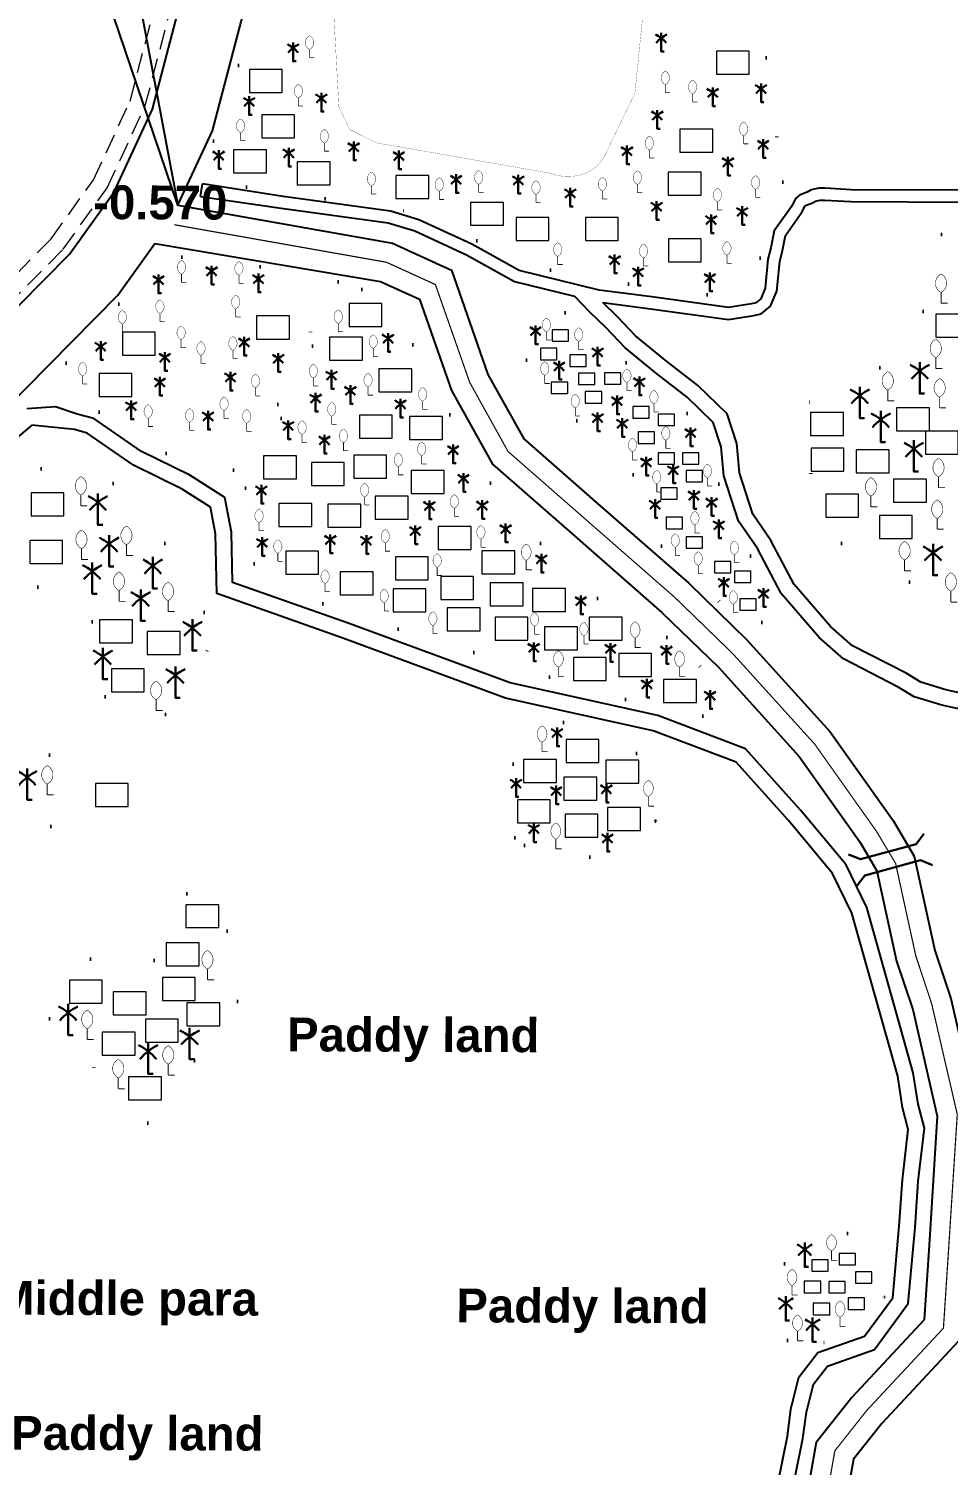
# Model space of a CAD drawing. Header units: millimetres. Extents: x 103 to 31322, y -126863 to -48.
# Drawn here: x 30308.9 to 30540.9, y -126451.6 to -126089.1 of the extents above; entities that cross this region are included whole.
import ezdxf

# ---------------------------------------------------------------- set-up
doc = ezdxf.new("R2010")
doc.units = ezdxf.units.MM
doc.header["$MEASUREMENT"] = 0
for name, pattern in [('CENTERX2', [4, 2.5, -0.5, 0.5, -0.5]), ('DASHED2', [0.375, 0.25, -0.125]), ('DOT2', [0.125, 0, -0.125]), ('HIDDENX2', [0.75, 0.5, -0.25])]:
    doc.linetypes.add(name, pattern=pattern)
for name, color, linetype, lineweight in [('Bridge or Culvert', 7, 'Continuous', 25), ('Earthan Road', 7, 'DASHED2', 9), ('HOUSE', 144, 'Continuous', 18), ('Pond or Ditch', 7, 'Continuous', 9), ('PUCCA ROAD', 1, 'Continuous', 30)]:
    doc.layers.add(name, color=color, linetype=linetype, lineweight=lineweight)
for name, color, linetype in [('Home Stead', 151, 'Continuous'), ('Khal', 4, 'Continuous'), ('TEXT', 5, 'Continuous'), ('Trees', 77, 'Continuous')]:
    doc.layers.add(name, color=color, linetype=linetype)
doc.styles.add('sum', font='arialbd.ttf')

# ---------------------------------------------------------------- blocks, each defined once
blk = doc.blocks.new('A$C7FEE66E4')
at = {"layer": 'Trees', "linetype": 'Continuous', "const_width": 0.000142}
blk.add_lwpolyline([(0, 0.00001, 0.606435), (0, 0.00493, 0.606435)], format="xyb", close=True, dxfattribs=at)
at = {"layer": 'Trees', "linetype": 'Continuous', "const_width": 0.000252}
for points in [[(0, 0.00001), (0, -0.00287)], [(0, -0.00287), (0.00172, -0.00287)]]:
    blk.add_lwpolyline(points, dxfattribs=at)
blk = doc.blocks.new('A$C01DB3217')
at = {"layer": 'Trees', "color": 1, "lineweight": 30}
blk.add_lwpolyline([(0, 0.0028), (0, -0.00714), (0.00154, -0.00714)], dxfattribs=at)
for centre, start, end in [((-0.01201, -0.01535), 41.2491, 62.6782), ((0.01201, -0.01535), 117.3218, 138.7509)]:
    blk.add_arc(centre, 0.01949, start, end, dxfattribs=at)
blk = doc.blocks.new('A$C3B865840')
at = {"layer": 'Bridge or Culvert', "color": 7, "linetype": 'Continuous', "lineweight": 30}
for points in [[(0, 43.6), (13.8, 33.1), (91.3, 33.3), (105, 44.2)], [(0.2, 0), (13.9, 10.6), (91.4, 10.9), (105.2, 0.2)]]:
    blk.add_lwpolyline(points, dxfattribs=at)

msp = doc.modelspace()

# ---------------------------------------------------------------- linework, layer by layer
at = {"layer": 'Earthan Road', "color": 7, "linetype": 'HIDDENX2', "ltscale": 10}
for points in [[(29950.71, -126515.62), (30001.84, -126469.95), (30055.03, -126419.7), (30080.75, -126387.17), (30133.06, -126335.65), (30192.69, -126267.9), (30247.18, -126210.8), (30263.62, -126193.66), (30314.56, -126142.11), (30325.24, -126127.16), (30334.46, -126107.34), (30343.73, -126072.02), (30349.99, -126041.25), (30357.01, -126014.44), (30389.43, -126012.92), (30437.46, -126013.26), (30472.18, -126015.55), (30496.67, -126011.86), (30513.62, -126000.04), (30558.36, -125984.76)], [(29953.43, -126518.55), (30004.55, -126472.89), (30057.99, -126422.41), (30083.73, -126389.85), (30135.97, -126338.4), (30195.64, -126270.6), (30250.07, -126213.57), (30266.46, -126196.47), (30317.62, -126144.69), (30328.71, -126129.19), (30338.24, -126108.7), (30347.62, -126072.93), (30353.88, -126042.16), (30360.14, -126018.29), (30389.5, -126016.92), (30437.31, -126017.26), (30472.35, -126019.57), (30498.2, -126015.67), (30515.45, -126003.64), (30559.93, -125988.46)]]:
    msp.add_lwpolyline(points, dxfattribs=at)
at = {"layer": 'Home Stead', "color": 7, "linetype": 'DOT2', "lineweight": 50, "ltscale": 159.474072, "flags": 128}
for points in [[(30499.18, -126127.77), (30492.39, -126150.62), (30490.35, -126156.19), (30481.05, -126156.33), (30444.25, -126151.33), (30427.63, -126145.51), (30414.86, -126139), (30403.46, -126135.01), (30394.17, -126133.26), (30376.97, -126131.12), (30363.7, -126129), (30354.33, -126126.97), (30353.1, -126124.66), (30363.04, -126094.6), (30375.11, -126040.89), (30376.38, -126037.13), (30392.59, -126036.15), (30412.35, -126036.37), (30437.73, -126036.52), (30456.31, -126037.86), (30477.15, -126039.75), (30486.44, -126039.21), (30498.48, -126042.07), (30493.3, -126083.95), (30499.18, -126127.77)], [(30505.89, -126183.34), (30505.89, -126183.34), (30510.35, -126179.5), (30522.37, -126175.21), (30530.1, -126172.06), (30534.39, -126166.34), (30534.68, -126157.76), (30539.83, -126138.6), (30556.15, -126136.88), (30573.6, -126136.88), (30591.92, -126137.45), (30607.95, -126137.45), (30633.37, -126137.87), (30648.46, -126137.28), (30666.4, -126140.73), (30672.01, -126144.28), (30689.72, -126157.6), (30691.45, -126165.16), (30686.33, -126172.17), (30674.27, -126183.59), (30674.27, -126187.69), (30675.69, -126189.42), (30679.94, -126191.31), (30683.73, -126192.89), (30685.3, -126193.83), (30688.46, -126196.67), (30690.32, -126201.14), (30693.05, -126213.58), (30695.57, -126223.19), (30695.57, -126227.28), (30694.63, -126236.26), (30688.79, -126242.72), (30685.64, -126246.82), (30681.69, -126259.24), (30670.22, -126265.47), (30657.59, -126264.16), (30646.12, -126262.52), (30646.12, -126262.52), (30633.82, -126260.56), (30621.03, -126259.08), (30605.79, -126257.44), (30594.8, -126257.44), (30580.05, -126256.95), (30567.75, -126252.04), (30548.73, -126242.53), (30537.75, -126235.16), (30527.15, -126224.88), (30520.61, -126222.39), (30512.98, -126218.5), (30509.09, -126213.83), (30506.29, -126204.96), (30505.89, -126183.34)], [(30386.95, -126152.95), (30367.11, -126149.12), (30348.35, -126146.33), (30341.11, -126149.8), (30332.9, -126157.25), (30319.23, -126171.74), (30315.51, -126178.7), (30317.54, -126182.58), (30331.53, -126187.51), (30343.28, -126196.05), (30353.21, -126202.55), (30357.81, -126203.21), (30362.04, -126199.05), (30373.75, -126180.72), (30380.08, -126165.42), (30386.95, -126152.95)], [(30469.91, -126242.67), (30452.44, -126232.92), (30438.62, -126219.52), (30430.48, -126212.38), (30421.14, -126196.54), (30414.64, -126185.58), (30408.34, -126172.79), (30398.18, -126156.54), (30393.51, -126154.72), (30389.24, -126155.73), (30385.58, -126159.59), (30382.33, -126165.48), (30378.88, -126172.58), (30375.63, -126183.14), (30371.97, -126188.22), (30365.47, -126197.96), (30363.23, -126206.29), (30364.25, -126223.14), (30372.17, -126228.22), (30382.74, -126234.1), (30403.87, -126241.21), (30425.2, -126247.71), (30444.1, -126254), (30464.41, -126259.69), (30476.2, -126262.73), (30483.51, -126262.33), (30485.54, -126259.08), (30482.5, -126254.81), (30478.64, -126250.35), (30474.17, -126246.08), (30469.91, -126242.67)], [(30493.87, -126238.93), (30497.28, -126235.64), (30497.5, -126234.16), (30496.48, -126230.65), (30493.3, -126226.79), (30489.55, -126219.28), (30486.94, -126213.95), (30484.33, -126209.98), (30481.95, -126199.32), (30478.88, -126190.13), (30470.48, -126181.49), (30465.26, -126177.63), (30459.13, -126172.98), (30449.71, -126164.59), (30445.18, -126160.96), (30440.86, -126160.17), (30438.71, -126160.28), (30436.1, -126163), (30433.37, -126167.09), (30434.51, -126172.98), (30437.34, -126177.52), (30440.75, -126181.15), (30445.52, -126186.48), (30450.62, -126191.01), (30459.13, -126197.14), (30461.97, -126202.81), (30463.1, -126211.09), (30466.29, -126217.59), (30472.53, -126223.26), (30475.82, -126225.98), (30480.14, -126230.74), (30486.83, -126237.21), (30490.8, -126240.27), (30492.62, -126240.72), (30493.87, -126238.93)], [(30353.19, -126236.41), (30347.13, -126225.6), (30344.75, -126221.05), (30340.85, -126215.65), (30336.31, -126210.45), (30333.28, -126207.42), (30329.6, -126203.1), (30322.67, -126198.99), (30314.66, -126198.77), (30308.17, -126202.23), (30303.19, -126205.05), (30296.48, -126208.29), (30293.45, -126211.54), (30278.08, -126229.92), (30273.1, -126234.9), (30262.92, -126243.33), (30270.28, -126250.47), (30278.73, -126251.56), (30279.74, -126253.86), (30279.16, -126259.56), (30271.6, -126265.68), (30261.82, -126278.24), (30257.89, -126291.49), (30264.01, -126298.28), (30281.32, -126301.53), (30292.8, -126305.85), (30305.14, -126302.82), (30311.63, -126296.98), (30318.12, -126282.06), (30316.39, -126274.05), (30305.79, -126266.05), (30297.78, -126259.99), (30293.88, -126245.93), (30302.97, -126235.33), (30306.22, -126230.36), (30310.12, -126229.92), (30314.44, -126230.14), (30317.48, -126229.92), (30323.1, -126232.3), (30325.7, -126234.68), (30323.97, -126243.98), (30324.19, -126250.47), (30332.2, -126264.97), (30337.39, -126264.53), (30345.18, -126261.51), (30351.03, -126255.45), (30354.92, -126242.69), (30353.19, -126236.41)], [(30467, -126289.07), (30458.66, -126297.4), (30452.32, -126298.3), (30444.53, -126297.58), (30439.09, -126297.22), (30434.02, -126295.22), (30434.02, -126295.22), (30429.67, -126291.78), (30428.58, -126288.34), (30429.48, -126279.28), (30432.2, -126271.68), (30433.65, -126265.7), (30439.82, -126263.35), (30445.8, -126264.61), (30459.03, -126270.05), (30466.28, -126274.39), (30468.63, -126277.65), (30467.36, -126283.09), (30467, -126289.07)], [(30314.15, -126338.94), (30318.73, -126325.79), (30325.59, -126323.5), (30331.12, -126328.08), (30337.61, -126328.27), (30340.28, -126325.79), (30341.04, -126321.79), (30342.18, -126313.02), (30347.9, -126307.88), (30354.2, -126304.83), (30359.73, -126311.5), (30358.77, -126318.36), (30356.68, -126325.79), (30357.44, -126330.55), (30360.87, -126333.03), (30362.2, -126336.08), (30356.1, -126346.94), (30350.19, -126349.8), (30346.38, -126356.09), (30343.14, -126362.18), (30338.75, -126365.42), (30331.5, -126360.09), (30325.78, -126351.89), (30323.31, -126347.89), (30316.82, -126341.99), (30314.15, -126338.94)], [(30500.38, -126420.11), (30497.38, -126410.66), (30498.28, -126404.36), (30500.38, -126398.51), (30502.48, -126394.92), (30508.63, -126393.12), (30514.34, -126392.52), (30519.44, -126395.22), (30524.09, -126401.36), (30524.81, -126409.18), (30520.09, -126415.22), (30517.88, -126418.17), (30514.78, -126419.42), (30510.73, -126420.31), (30506.23, -126421.47), (30500.38, -126420.11)]]:
    msp.add_lwpolyline(points, dxfattribs=at)
at = {"layer": 'HOUSE'}
for points in [[(30482.41, -126100.51), (30490.7, -126100.51), (30490.7, -126094.7), (30482.41, -126094.7), (30482.41, -126100.51)], [(30364.6, -126105.15), (30372.89, -126105.15), (30372.89, -126099.34), (30364.6, -126099.34), (30364.6, -126105.15)], [(30367.69, -126116.57), (30375.98, -126116.57), (30375.98, -126110.76), (30367.69, -126110.76), (30367.69, -126116.57)], [(30473.2, -126120.22), (30481.49, -126120.22), (30481.49, -126114.42), (30473.2, -126114.42), (30473.2, -126120.22)], [(30360.58, -126125.41), (30368.88, -126125.41), (30368.88, -126119.61), (30360.58, -126119.61), (30360.58, -126125.41)], [(30376.64, -126128.5), (30384.94, -126128.5), (30384.94, -126122.69), (30376.64, -126122.69), (30376.64, -126128.5)], [(30401.56, -126131.89), (30409.85, -126131.89), (30409.85, -126126.09), (30401.56, -126126.09), (30401.56, -126131.89)], [(30470.22, -126131.08), (30478.52, -126131.08), (30478.52, -126125.28), (30470.22, -126125.28), (30470.22, -126131.08)], [(30420.39, -126138.68), (30428.69, -126138.68), (30428.69, -126132.88), (30420.39, -126132.88), (30420.39, -126138.68)], [(30431.86, -126142.49), (30440.16, -126142.49), (30440.16, -126136.69), (30431.86, -126136.69), (30431.86, -126142.49)], [(30449.36, -126142.49), (30457.66, -126142.49), (30457.66, -126136.69), (30449.36, -126136.69), (30449.36, -126142.49)], [(30470.29, -126147.87), (30478.59, -126147.87), (30478.59, -126142.06), (30470.29, -126142.06), (30470.29, -126147.87)], [(30389.74, -126164.24), (30398.03, -126164.24), (30398.03, -126158.43), (30389.74, -126158.43), (30389.74, -126164.24)], [(30366.37, -126167.37), (30374.67, -126167.37), (30374.67, -126161.56), (30366.37, -126161.56), (30366.37, -126167.37)], [(30537.79, -126166.94), (30546.09, -126166.94), (30546.09, -126161.13), (30537.79, -126161.13), (30537.79, -126166.94)], [(30332.53, -126171.45), (30340.83, -126171.45), (30340.83, -126165.64), (30332.53, -126165.64), (30332.53, -126171.45)], [(30440.95, -126167.92), (30445.09, -126167.92), (30445.09, -126165.03), (30440.95, -126165.03), (30440.95, -126167.92)], [(30384.8, -126172.73), (30393.1, -126172.73), (30393.1, -126166.93), (30384.8, -126166.93), (30384.8, -126172.73)], [(30437.99, -126172.59), (30442.13, -126172.59), (30442.13, -126169.69), (30437.99, -126169.69), (30437.99, -126172.59)], [(30445.42, -126174.3), (30449.56, -126174.3), (30449.56, -126171.4), (30445.42, -126171.4), (30445.42, -126174.3)], [(30326.64, -126181.87), (30334.94, -126181.87), (30334.94, -126176.06), (30326.64, -126176.06), (30326.64, -126181.87)], [(30397.24, -126180.7), (30405.53, -126180.7), (30405.53, -126174.89), (30397.24, -126174.89), (30397.24, -126180.7)], [(30447.63, -126178.87), (30451.77, -126178.87), (30451.77, -126175.97), (30447.63, -126175.97), (30447.63, -126178.87)], [(30454.18, -126178.77), (30458.32, -126178.77), (30458.32, -126175.88), (30454.18, -126175.88), (30454.18, -126178.77)], [(30440.75, -126181.15), (30444.89, -126181.15), (30444.89, -126178.25), (30440.75, -126178.25), (30440.75, -126181.15)], [(30449.33, -126183.53), (30453.47, -126183.53), (30453.47, -126180.63), (30449.33, -126180.63), (30449.33, -126183.53)], [(30461.33, -126187.34), (30465.47, -126187.34), (30465.47, -126184.44), (30461.33, -126184.44), (30461.33, -126187.34)], [(30392.32, -126192.39), (30400.61, -126192.39), (30400.61, -126186.58), (30392.32, -126186.58), (30392.32, -126192.39)], [(30404.97, -126192.74), (30413.26, -126192.74), (30413.26, -126186.94), (30404.97, -126186.94), (30404.97, -126192.74)], [(30467.71, -126189.24), (30471.85, -126189.24), (30471.85, -126186.34), (30467.71, -126186.34), (30467.71, -126189.24)], [(30506.16, -126191.69), (30514.46, -126191.69), (30514.46, -126185.89), (30506.16, -126185.89), (30506.16, -126191.69)], [(30527.86, -126190.55), (30536.16, -126190.55), (30536.16, -126184.74), (30527.86, -126184.74), (30527.86, -126190.55)], [(30462.66, -126193.71), (30466.8, -126193.71), (30466.8, -126190.82), (30462.66, -126190.82), (30462.66, -126193.71)], [(30535.14, -126196.41), (30543.43, -126196.41), (30543.43, -126190.61), (30535.14, -126190.61), (30535.14, -126196.41)], [(30506.29, -126200.75), (30514.58, -126200.75), (30514.58, -126194.95), (30506.29, -126194.95), (30506.29, -126200.75)], [(30517.65, -126201.13), (30525.95, -126201.13), (30525.95, -126195.33), (30517.65, -126195.33), (30517.65, -126201.13)], [(30368.18, -126202.63), (30376.48, -126202.63), (30376.48, -126196.82), (30368.18, -126196.82), (30368.18, -126202.63)], [(30380.24, -126204.33), (30388.53, -126204.33), (30388.53, -126198.52), (30380.24, -126198.52), (30380.24, -126204.33)], [(30390.9, -126202.47), (30399.2, -126202.47), (30399.2, -126196.67), (30390.9, -126196.67), (30390.9, -126202.47)], [(30467.71, -126198.98), (30471.85, -126198.98), (30471.85, -126196.08), (30467.71, -126196.08), (30467.71, -126198.98)], [(30473.81, -126198.98), (30477.95, -126198.98), (30477.95, -126196.08), (30473.81, -126196.08), (30473.81, -126198.98)], [(30405.43, -126206.33), (30413.72, -126206.33), (30413.72, -126200.53), (30405.43, -126200.53), (30405.43, -126206.33)], [(30474.76, -126203.45), (30478.9, -126203.45), (30478.9, -126200.55), (30474.76, -126200.55), (30474.76, -126203.45)], [(30527.1, -126208.53), (30535.39, -126208.53), (30535.39, -126202.73), (30527.1, -126202.73), (30527.1, -126208.53)], [(30309.49, -126212.03), (30317.78, -126212.03), (30317.78, -126206.22), (30309.49, -126206.22), (30309.49, -126212.03)], [(30468.38, -126207.83), (30472.52, -126207.83), (30472.52, -126204.93), (30468.38, -126204.93), (30468.38, -126207.83)], [(30372.04, -126214.67), (30380.34, -126214.67), (30380.34, -126208.87), (30372.04, -126208.87), (30372.04, -126214.67)], [(30384.41, -126214.83), (30392.7, -126214.83), (30392.7, -126209.02), (30384.41, -126209.02), (30384.41, -126214.83)], [(30396.31, -126212.82), (30404.61, -126212.82), (30404.61, -126207.01), (30396.31, -126207.01), (30396.31, -126212.82)], [(30509.99, -126212.36), (30518.29, -126212.36), (30518.29, -126206.55), (30509.99, -126206.55), (30509.99, -126212.36)], [(30469.71, -126215.25), (30473.85, -126215.25), (30473.85, -126212.35), (30469.71, -126212.35), (30469.71, -126215.25)], [(30523.52, -126217.72), (30531.82, -126217.72), (30531.82, -126211.91), (30523.52, -126211.91), (30523.52, -126217.72)], [(30412.24, -126220.47), (30420.53, -126220.47), (30420.53, -126214.66), (30412.24, -126214.66), (30412.24, -126220.47)], [(30474.76, -126220.2), (30478.9, -126220.2), (30478.9, -126217.3), (30474.76, -126217.3), (30474.76, -126220.2)], [(30309.17, -126224.07), (30317.47, -126224.07), (30317.47, -126218.26), (30309.17, -126218.26), (30309.17, -126224.07)], [(30373.74, -126226.72), (30382.04, -126226.72), (30382.04, -126220.92), (30373.74, -126220.92), (30373.74, -126226.72)], [(30423.25, -126226.64), (30431.54, -126226.64), (30431.54, -126220.83), (30423.25, -126220.83), (30423.25, -126226.64)], [(30401.42, -126228.14), (30409.72, -126228.14), (30409.72, -126222.33), (30401.42, -126222.33), (30401.42, -126228.14)], [(30481.9, -126226.39), (30486.04, -126226.39), (30486.04, -126223.49), (30481.9, -126223.49), (30481.9, -126226.39)], [(30387.5, -126231.97), (30395.8, -126231.97), (30395.8, -126226.17), (30387.5, -126226.17), (30387.5, -126231.97)], [(30412.85, -126233.1), (30421.15, -126233.1), (30421.15, -126227.29), (30412.85, -126227.29), (30412.85, -126233.1)], [(30486.95, -126228.86), (30491.09, -126228.86), (30491.09, -126225.96), (30486.95, -126225.96), (30486.95, -126228.86)], [(30400.82, -126236.23), (30409.11, -126236.23), (30409.11, -126230.42), (30400.82, -126230.42), (30400.82, -126236.23)], [(30425.36, -126234.73), (30433.66, -126234.73), (30433.66, -126228.92), (30425.36, -126228.92), (30425.36, -126234.73)], [(30436, -126236.12), (30444.29, -126236.12), (30444.29, -126230.31), (30436, -126230.31), (30436, -126236.12)], [(30414.48, -126241.01), (30422.78, -126241.01), (30422.78, -126235.2), (30414.48, -126235.2), (30414.48, -126241.01)], [(30488.28, -126235.81), (30492.42, -126235.81), (30492.42, -126232.91), (30488.28, -126232.91), (30488.28, -126235.81)], [(30326.76, -126244.03), (30335.06, -126244.03), (30335.06, -126238.22), (30326.76, -126238.22), (30326.76, -126244.03)], [(30426.57, -126243.36), (30434.87, -126243.36), (30434.87, -126237.56), (30426.57, -126237.56), (30426.57, -126243.36)], [(30450.32, -126243.36), (30458.61, -126243.36), (30458.61, -126237.56), (30450.32, -126237.56), (30450.32, -126243.36)], [(30338.81, -126247.04), (30347.11, -126247.04), (30347.11, -126241.23), (30338.81, -126241.23), (30338.81, -126247.04)], [(30439.05, -126245.83), (30447.35, -126245.83), (30447.35, -126240.02), (30439.05, -126240.02), (30439.05, -126245.83)], [(30446.31, -126253.57), (30454.61, -126253.57), (30454.61, -126247.77), (30446.31, -126247.77), (30446.31, -126253.57)], [(30457.75, -126252.59), (30466.04, -126252.59), (30466.04, -126246.78), (30457.75, -126246.78), (30457.75, -126252.59)], [(30329.78, -126256.38), (30338.07, -126256.38), (30338.07, -126250.58), (30329.78, -126250.58), (30329.78, -126256.38)], [(30469.06, -126259.1), (30477.36, -126259.1), (30477.36, -126253.3), (30469.06, -126253.3), (30469.06, -126259.1)], [(30444.49, -126274.28), (30452.78, -126274.28), (30452.78, -126268.47), (30444.49, -126268.47), (30444.49, -126274.28)], [(30433.74, -126279.3), (30442.03, -126279.3), (30442.03, -126273.49), (30433.74, -126273.49), (30433.74, -126279.3)], [(30454.54, -126279.44), (30462.84, -126279.44), (30462.84, -126273.63), (30454.54, -126273.63), (30454.54, -126279.44)], [(30443.93, -126283.76), (30452.23, -126283.76), (30452.23, -126277.96), (30443.93, -126277.96), (30443.93, -126283.76)], [(30325.72, -126285.34), (30334.01, -126285.34), (30334.01, -126279.54), (30325.72, -126279.54), (30325.72, -126285.34)], [(30432.2, -126289.48), (30440.5, -126289.48), (30440.5, -126283.68), (30432.2, -126283.68), (30432.2, -126289.48)], [(30454.96, -126291.44), (30463.26, -126291.44), (30463.26, -126285.63), (30454.96, -126285.63), (30454.96, -126291.44)], [(30444.21, -126293.11), (30452.51, -126293.11), (30452.51, -126287.31), (30444.21, -126287.31), (30444.21, -126293.11)], [(30348.54, -126315.94), (30356.84, -126315.94), (30356.84, -126310.14), (30348.54, -126310.14), (30348.54, -126315.94)], [(30343.57, -126325.58), (30351.87, -126325.58), (30351.87, -126319.78), (30343.57, -126319.78), (30343.57, -126325.58)], [(30319.17, -126334.99), (30327.47, -126334.99), (30327.47, -126329.19), (30319.17, -126329.19), (30319.17, -126334.99)], [(30342.64, -126334.34), (30350.94, -126334.34), (30350.94, -126328.54), (30342.64, -126328.54), (30342.64, -126334.34)], [(30330.25, -126337.92), (30338.55, -126337.92), (30338.55, -126332.12), (30330.25, -126332.12), (30330.25, -126337.92)], [(30348.83, -126340.73), (30357.13, -126340.73), (30357.13, -126334.92), (30348.83, -126334.92), (30348.83, -126340.73)], [(30338.33, -126344.84), (30346.63, -126344.84), (30346.63, -126339.04), (30338.33, -126339.04), (30338.33, -126344.84)], [(30327.45, -126348.1), (30335.74, -126348.1), (30335.74, -126342.29), (30327.45, -126342.29), (30327.45, -126348.1)], [(30334.1, -126359.37), (30342.39, -126359.37), (30342.39, -126353.56), (30334.1, -126353.56), (30334.1, -126359.37)], [(30513.37, -126401.05), (30517.51, -126401.05), (30517.51, -126398.15), (30513.37, -126398.15), (30513.37, -126401.05)], [(30506.47, -126402.64), (30510.61, -126402.64), (30510.61, -126399.74), (30506.47, -126399.74), (30506.47, -126402.64)], [(30504.58, -126408.07), (30508.72, -126408.07), (30508.72, -126405.17), (30504.58, -126405.17), (30504.58, -126408.07)], [(30510.75, -126408.13), (30514.89, -126408.13), (30514.89, -126405.23), (30510.75, -126405.23), (30510.75, -126408.13)], [(30517.46, -126405.69), (30521.6, -126405.69), (30521.6, -126402.79), (30517.46, -126402.79), (30517.46, -126405.69)], [(30515.63, -126412.28), (30519.77, -126412.28), (30519.77, -126409.38), (30515.63, -126409.38), (30515.63, -126412.28)], [(30506.84, -126413.62), (30510.98, -126413.62), (30510.98, -126410.72), (30506.84, -126410.72), (30506.84, -126413.62)]]:
    msp.add_lwpolyline(points, dxfattribs=at)
at = {"layer": 'Khal', "color": 4, "linetype": 'Continuous'}
msp.add_lwpolyline([(30346.51, -126133.6), (30355.24, -126114.83), (30365.16, -126077.01), (30371.42, -126046.24), (30374.2, -126035.66), (30389.86, -126034.92), (30436.66, -126035.26), (30473.11, -126037.66), (30505.04, -126032.84), (30523.66, -126019.86), (30566.88, -126005.1)], dxfattribs=at)
at = {"layer": 'Khal', "lineweight": 25, "ltscale": 0.1}
for points in [[(30267.89, -126197.87), (30319.16, -126145.99), (30330.45, -126130.2), (30340.13, -126109.38), (30349.57, -126073.38), (30355.83, -126042.61), (30358.25, -126033.38)], [(30279.27, -126209.12), (30331.43, -126156.33), (30340.76, -126143.29)]]:
    msp.add_lwpolyline(points, dxfattribs=at)
at = {"layer": 'Khal', "color": 3, "lineweight": 25, "ltscale": 0.1}
for points in [[(30346.51, -126133.6), (30400.67, -126143.19), (30415.53, -126149.96), (30424.75, -126176.29), (30433.78, -126192.57), (30452.5, -126208.96), (30475.43, -126229.03), (30490.1, -126243.28), (30511.11, -126266.49), (30526.96, -126288.86), (30532.32, -126297.86), (30537.53, -126321.71), (30541.55, -126333.86), (30548.21, -126362.66), (30546.01, -126396.72), (30544.56, -126419.14), (30524.13, -126441.05), (30516.99, -126450.08), (30511.97, -126478.39)], [(30340.76, -126143.29), (30397.67, -126152.82), (30407.5, -126157.29), (30415.59, -126180.4), (30425.88, -126198.95), (30445.92, -126216.48), (30468.65, -126236.39), (30482.9, -126250.23), (30503.3, -126272.76), (30518.57, -126294.32), (30522.9, -126301.59), (30527.88, -126324.36), (30531.92, -126336.56), (30538.14, -126363.48), (30536.04, -126396.08), (30534.81, -126414.93), (30516.54, -126434.53), (30507.59, -126445.86), (30501.86, -126478.13)]]:
    msp.add_lwpolyline(points, dxfattribs=at)
at = {"layer": 'Khal', "color": 7, "linetype": 'CENTERX2', "lineweight": 30, "ltscale": 5, "const_width": 0.303}
msp.add_lwpolyline([(30345.64, -126138.53), (30399.17, -126148), (30411.51, -126153.63), (30420.17, -126178.34), (30429.83, -126195.76), (30449.21, -126212.72), (30472.04, -126232.71), (30486.5, -126246.75), (30507.2, -126269.62), (30522.76, -126291.59), (30527.61, -126299.72), (30532.7, -126323.04), (30536.73, -126335.21), (30543.17, -126363.07), (30541.03, -126396.4), (30539.68, -126417.03), (30520.34, -126437.79), (30512.29, -126447.97), (30506.92, -126478.26)], dxfattribs=at)
at = {"layer": 'Pond or Ditch', "color": 4, "const_width": 0.0508}
msp.add_lwpolyline([(30466.03, -126064.04), (30461.84, -126105.36), (30454.28, -126120.97, -0.188573), (30449.36, -126125.53, -0.189387), (30440.5, -126125.53), (30396.63, -126117.86), (30389.92, -126114.51), (30387.16, -126108.76), (30384.66, -126063.36, -0.182194), (30387.54, -126054.21, -0.276483), (30392.5, -126052.32), (30427.64, -126050.96), (30445.32, -126050.96), (30457.24, -126054.44), (30462.71, -126057.47), (30466.03, -126064.04)], format="xyb", dxfattribs=at)
at = {"layer": 'PUCCA ROAD', "lineweight": 25}
for points in [[(30352.27, -126131.38), (30352.76, -126128.18)], [(30544.91, -126129.81), (30516.4, -126129.69), (30509.81, -126129.33), (30508.23, -126129.33), (30506.28, -126129.69), (30505.31, -126130.3), (30503.36, -126131.03), (30502.38, -126131.88), (30501.41, -126133.83), (30497, -126140.04), (30496.14, -126144.34), (30495.41, -126147.26), (30494.68, -126154.56), (30493.59, -126157.24), (30492.37, -126158.22), (30491.27, -126158.46), (30485.42, -126159.43), (30466.14, -126156.76), (30452.86, -126155.05), (30432.61, -126150.05), (30420.7, -126143.42), (30407.37, -126137.28), (30400.2, -126135.1), (30373.08, -126131.37), (30352.76, -126128.18)], [(30352.27, -126131.38), (30372.63, -126134.33), (30399.55, -126138.04), (30406.3, -126140.09), (30419.34, -126146.09), (30431.5, -126152.86), (30446.61, -126156.6)], [(30453.75, -126158.19), (30465.75, -126159.73), (30485.46, -126162.47), (30491.84, -126161.4), (30493.7, -126160.99), (30496.07, -126159.1), (30497.62, -126155.3), (30498.38, -126147.78), (30499.07, -126145), (30499.82, -126141.25), (30503.99, -126135.38), (30504.8, -126133.75), (30504.92, -126133.65), (30506.64, -126133), (30507.39, -126132.54), (30508.51, -126132.33), (30509.73, -126132.33), (30516.31, -126132.69), (30545.05, -126132.81)], [(30551.57, -126262.5), (30539.28, -126259.82), (30532.27, -126257.69), (30528.3, -126255.21), (30514.44, -126248.11), (30508.3, -126242.72), (30498.74, -126231.57), (30492.73, -126220.27), (30487.95, -126213.37), (30484.24, -126201.92), (30483.63, -126194.57), (30481.62, -126188.47), (30475.02, -126182.02), (30467.31, -126176.07), (30459.3, -126169.51), (30454.59, -126164.56), (30450.46, -126160.58), (30446.61, -126156.6)], [(30552.12, -126258.53), (30540.29, -126255.95), (30533.94, -126254.02), (30530.28, -126251.73), (30516.7, -126244.77), (30511.15, -126239.9), (30502.06, -126229.3), (30496.15, -126218.19), (30491.57, -126211.58), (30488.19, -126201.13), (30487.58, -126193.77), (30485.11, -126186.29), (30477.65, -126179), (30469.8, -126172.94), (30462.03, -126166.57), (30457.43, -126161.74), (30453.75, -126158.19)], [(30498.11, -126475.36), (30504.25, -126444.91), (30505.12, -126438.23), (30506.86, -126431.2), (30510.42, -126426.58), (30522.26, -126422.4), (30530.79, -126410.83), (30532.52, -126391.58), (30533.31, -126379.93), (30534.88, -126366.57), (30533.31, -126360.53), (30532.05, -126352.58), (30520.32, -126310.86), (30515.1, -126300.11), (30503.59, -126286.26), (30489.71, -126270.78), (30467.64, -126262.43), (30430.33, -126254.17), (30389.51, -126239.11), (30360.33, -126228.79), (30360.06, -126216.1), (30358.41, -126207.37), (30349.55, -126201.75), (30337.4, -126195.73), (30325.31, -126187.43), (30321.16, -126186.3), (30315.65, -126184.47), (30308.43, -126184.99)], [(30494.1, -126475), (30500.3, -126444.26), (30501.18, -126437.49), (30503.18, -126429.42), (30507.98, -126423.2), (30519.77, -126419.04), (30526.91, -126409.36), (30528.53, -126391.26), (30529.32, -126379.56), (30530.82, -126366.85), (30529.39, -126361.35), (30528.14, -126353.43), (30516.57, -126312.29), (30511.71, -126302.3), (30500.56, -126288.87), (30487.39, -126274.17), (30466.49, -126266.27), (30429.2, -126258.02), (30388.15, -126242.88), (30356.39, -126231.64), (30356.06, -126216.52), (30354.8, -126209.82), (30347.58, -126205.24), (30335.37, -126199.19), (30323.61, -126191.11), (30320.42, -126190.25), (30309.71, -126189.15), (30303.71, -126194.2)]]:
    msp.add_lwpolyline(points, dxfattribs=at)
at = {"layer": 'TEXT', "color": 7}
msp.add_lwpolyline([(30325.94, -126072.86), (30215.25, -126072.86), (30215.25, -126072.86), (30189.73, -126072.86), (30189.73, -126040.16), (30335.11, -126040.16), (30335.11, -126072.86), (30346.51, -126133.6)], close=True, dxfattribs=at)

# ---------------------------------------------------------------- block references
at = {"layer": 'Khal', "lineweight": 25, "ltscale": 0.1, "xscale": 0.1875000000014755, "yscale": 0.1875, "zscale": 0.1875, "rotation": 15.06594811901289}
msp.add_blockref('A$C3B865840', (30517.89, -126305.35), dxfattribs=at)
at = {"layer": 'Trees', "ltscale": 0.1}
for p, xscale, yscale, zscale in [((30468.48, -126091.41), 474.0691434872497, 474.069143487257, 474.0691434872481), ((30375.61, -126093.9), 474.0691434872497, 474.069143487257, 474.0691434872481), ((30481.47, -126105.19), 474.0691434872497, 474.069143487257, 474.0691434872481), ((30493.67, -126104.21), 474.0691434872497, 474.069143487257, 474.0691434872481), ((30364.52, -126107.44), 474.0691434872497, 474.069143487257, 474.0691434872481), ((30382.73, -126106.57), 474.0691434872497, 474.069143487257, 474.0691434872481), ((30467.49, -126110.91), 474.0691434872497, 474.069143487257, 474.0691434872481), ((30374.51, -126120.44), 474.0691434872497, 474.069143487257, 474.0691434872481), ((30390.9, -126118.89), 474.0691434872497, 474.069143487257, 474.0691434872481), ((30459.84, -126119.9), 474.0691434872497, 474.069143487257, 474.0691434872481), ((30494.19, -126118.25), 474.0691434872497, 474.069143487257, 474.0691434872481), ((30356.83, -126121.02), 474.0691434872497, 474.069143487257, 474.0691434872481), ((30402.29, -126121.12), 474.0691434872497, 474.069143487257, 474.0691434872481), ((30485.32, -126122.69), 474.0691434872497, 474.069143487257, 474.0691434872481), ((30416.74, -126127.11), 474.0691434872497, 474.069143487257, 474.0691434872481), ((30432.43, -126127.29), 474.0691434872497, 474.069143487257, 474.0691434872481), ((30445.54, -126130.57), 474.0691434872497, 474.069143487257, 474.0691434872481), ((30467.32, -126133.93), 474.0691434872497, 474.069143487257, 474.0691434872481), ((30488.91, -126135.2), 474.0691434872497, 474.069143487257, 474.0691434872481), ((30481.07, -126137.25), 474.0691434872497, 474.069143487257, 474.0691434872481), ((30456.73, -126147.41), 474.0691434872497, 474.069143487257, 474.0691434872481), ((30341.64, -126152.44), 474.0691434872497, 474.069143487257, 474.0691434872481), ((30355.05, -126150.2), 474.0691434872497, 474.069143487257, 474.0691434872481), ((30366.85, -126152.17), 474.0691434872497, 474.069143487257, 474.0691434872481), ((30462.65, -126150.45), 474.0691434872497, 474.069143487257, 474.0691434872481), ((30480.75, -126151.92), 474.0691434872497, 474.069143487257, 474.0691434872481), ((30399.57, -126167.2), 474.0691434872497, 474.069143487257, 474.0691434872481), ((30436.78, -126165.3), 474.0691434872497, 474.069143487257, 474.0691434872481), ((30327.06, -126169.24), 474.0691434872497, 474.069143487257, 474.0691434872481), ((30363.27, -126168.17), 474.0691434872497, 474.069143487257, 474.0691434872481), ((30452.43, -126170.66), 474.0691434872497, 474.069143487257, 474.0691434872481), ((30343.24, -126172.01), 474.0691434872497, 474.069143487257, 474.0691434872481), ((30371.86, -126172.28), 474.0691434872497, 474.069143487257, 474.0691434872481), ((30442.74, -126174.2), 474.0691434872497, 474.069143487257, 474.0691434872481), ((30533.71, -126175.44), 796.8582568693673, 796.8582568693673, 796.8582568693635), ((30341.99, -126178.26), 474.0691434872497, 474.069143487257, 474.0691434872481), ((30359.79, -126177.01), 474.0691434872497, 474.069143487257, 474.0691434872481), ((30385.29, -126176.52), 474.0691434872497, 474.069143487257, 474.0691434872481), ((30462.98, -126178.2), 474.0691434872497, 474.069143487257, 474.0691434872481), ((30381.28, -126182.32), 474.0691434872497, 474.069143487257, 474.0691434872481), ((30390.05, -126180.38), 474.0691434872497, 474.069143487257, 474.0691434872481), ((30518.56, -126181.65), 796.8582568693673, 796.8582568693673, 796.8582568693635), ((30334.75, -126184.25), 474.0691434872497, 474.069143487257, 474.0691434872481), ((30402.69, -126183.77), 474.0691434872497, 474.069143487257, 474.0691434872481), ((30457.35, -126182.98), 474.0691434872497, 474.069143487257, 474.0691434872481), ((30354.15, -126186.84), 474.0691434872497, 474.069143487257, 474.0691434872481), ((30374.36, -126189.23), 474.0691434872497, 474.069143487257, 474.0691434872481), ((30452.43, -126187.24), 474.0691434872497, 474.069143487257, 474.0691434872481), ((30458.66, -126188.68), 474.0691434872497, 474.069143487257, 474.0691434872481), ((30523.86, -126187.7), 796.8582568693673, 796.8582568693673, 796.8582568693635), ((30383.51, -126192.87), 474.0691434872497, 474.069143487257, 474.0691434872481), ((30475.88, -126191.03), 474.0691434872497, 474.069143487257, 474.0691434872481), ((30415.98, -126195.35), 474.0691434872497, 474.069143487257, 474.0691434872481), ((30532.2, -126195.12), 796.8582568693673, 796.8582568693673, 796.8582568693635), ((30464.69, -126198.45), 474.0691434872497, 474.069143487257, 474.0691434872481), ((30471.5, -126200.41), 474.0691434872497, 474.069143487257, 474.0691434872481), ((30418.58, -126202.55), 474.0691434872497, 474.069143487257, 474.0691434872481), ((30326.36, -126208.59), 796.8582568693673, 796.8582568693673, 796.8582568693635), ((30367.6, -126205.53), 474.0691434872497, 474.069143487257, 474.0691434872481), ((30476.74, -126206.83), 474.0691434872497, 474.069143487257, 474.0691434872481), ((30410, -126209.44), 474.0691434872497, 474.069143487257, 474.0691434872481), ((30423.33, -126209.35), 474.0691434872497, 474.069143487257, 474.0691434872481), ((30466.92, -126209.12), 474.0691434872497, 474.069143487257, 474.0691434872481), ((30481.19, -126208.59), 474.0691434872497, 474.069143487257, 474.0691434872481), ((30483.03, -126214.29), 474.0691434872497, 474.069143487257, 474.0691434872481), ((30329.18, -126219.07), 796.8582568693673, 796.8582568693673, 796.8582568693635), ((30385, -126218.01), 474.0691434872497, 474.069143487257, 474.0691434872481), ((30394.09, -126218.21), 474.0691434872497, 474.069143487257, 474.0691434872481), ((30406.43, -126215.76), 474.0691434872497, 474.069143487257, 474.0691434872481), ((30429.23, -126215.3), 474.0691434872497, 474.069143487257, 474.0691434872481), ((30367.82, -126218.75), 474.0691434872497, 474.069143487257, 474.0691434872481), ((30537.05, -126221.32), 796.8582568693673, 796.8582568693673, 796.8582568693635), ((30324.95, -126225.99), 796.8582568693673, 796.8582568693673, 796.8582568693635), ((30340.2, -126224.61), 796.8582568693673, 796.8582568693673, 796.8582568693635), ((30438.25, -126222.92), 474.0691434872497, 474.069143487257, 474.0691434872481), ((30484.26, -126228.83), 474.0691434872497, 474.069143487257, 474.0691434872481), ((30337.15, -126232.8), 796.8582568693673, 796.8582568693673, 796.8582568693635), ((30494.29, -126231.6), 474.0691434872497, 474.069143487257, 474.0691434872481), ((30448.2, -126233.44), 474.0691434872497, 474.069143487257, 474.0691434872481), ((30350.19, -126240.3), 796.8582568693673, 796.8582568693673, 796.8582568693635), ((30327.62, -126247.55), 796.8582568693673, 796.8582568693673, 796.8582568693635), ((30436.32, -126245.26), 474.0691434872497, 474.069143487257, 474.0691434872481), ((30455.69, -126245.47), 474.0691434872497, 474.069143487257, 474.0691434872481), ((30469.78, -126245.95), 474.0691434872497, 474.069143487257, 474.0691434872481), ((30345.9, -126252.24), 796.8582568693673, 796.8582568693673, 796.8582568693635), ((30464.87, -126254.45), 474.0691434872497, 474.069143487257, 474.0691434872481), ((30480.81, -126257.33), 474.0691434872497, 474.069143487257, 474.0691434872481), ((30442.19, -126266.75), 474.0691434872497, 474.069143487257, 474.0691434872481), ((30308.54, -126277.97), 796.8582568693673, 796.8582568693673, 796.8582568693635), ((30431.85, -126279.54), 474.0691434872497, 474.069143487257, 474.0691434872481), ((30441.97, -126281.38), 474.0691434872497, 474.069143487257, 474.0691434872481), ((30454.64, -126280.94), 474.0691434872497, 474.069143487257, 474.0691434872481), ((30436.35, -126290.95), 474.0691434872497, 474.069143487257, 474.0691434872481), ((30454.91, -126293.34), 474.0691434872497, 474.069143487257, 474.0691434872481), ((30318.89, -126337.37), 796.8582568693673, 796.8582568693673, 796.8582568693635), ((30349.51, -126343.45), 796.8582568693673, 796.8582568693673, 796.8582568693635), ((30339.04, -126347.13), 796.8582568693673, 796.8582568693673, 796.8582568693635), ((30504.69, -126397.14), 619.6650327883472, 619.6650327883544, 619.6650327883475), ((30499.91, -126410.68), 619.6650327883472, 619.6650327883544, 619.6650327883475), ((30506.66, -126416.03), 619.6650327883472, 619.6650327883544, 619.6650327883475)]:
    msp.add_blockref('A$C01DB3217', p, dxfattribs=dict(at, xscale=xscale, yscale=yscale, zscale=zscale))
at = {"layer": 'Trees', "linetype": 'DOT2', "ltscale": 0.2}
for p, xscale, yscale, zscale in [((30379.75, -126094.3), 706.9243480369623, 706.9243480369623, 706.9243480369598), ((30469.51, -126103.2), 706.9243480369623, 706.9243480369623, 706.9243480369598), ((30376.92, -126106.56), 706.9243480369623, 706.9243480369623, 706.9243480369598), ((30476.4, -126105.49), 706.9243480369623, 706.9243480369623, 706.9243480369598), ((30362.35, -126115.32), 706.9243480369623, 706.9243480369623, 706.9243480369598), ((30383.48, -126117.93), 706.9243480369623, 706.9243480369623, 706.9243480369598), ((30489.26, -126116.08), 706.9243480369623, 706.9243480369623, 706.9243480369598), ((30465.5, -126119.66), 706.9243480369623, 706.9243480369623, 706.9243480369598), ((30395.38, -126128.71), 706.9243480369623, 706.9243480369623, 706.9243480369598), ((30412.49, -126130.13), 706.9243480369623, 706.9243480369623, 706.9243480369598), ((30422.43, -126128.33), 706.9243480369623, 706.9243480369623, 706.9243480369598), ((30453.66, -126130.04), 706.9243480369623, 706.9243480369623, 706.9243480369598), ((30462.48, -126128.39), 706.9243480369623, 706.9243480369623, 706.9243480369598), ((30492.29, -126129.62), 706.9243480369623, 706.9243480369623, 706.9243480369598), ((30436.89, -126130.87), 706.9243480369623, 706.9243480369623, 706.9243480369598), ((30482.66, -126132.77), 706.9243480369623, 706.9243480369623, 706.9243480369598), ((30442.37, -126146.54), 706.9243480369623, 706.9243480369623, 706.9243480369598), ((30464.02, -126146.93), 706.9243480369623, 706.9243480369623, 706.9243480369598), ((30485.05, -126146.23), 706.9243480369623, 706.9243480369623, 706.9243480369598), ((30347.45, -126151.02), 706.9243480369623, 706.9243480369623, 706.9243480369598), ((30361.94, -126151.29), 706.9243480369623, 706.9243480369623, 706.9243480369598), ((30539.08, -126155.63), 949.8243129983675, 949.8243129983603, 949.8243129983686), ((30342, -126160.94), 706.9243480369623, 706.9243480369623, 706.9243480369598), ((30361.13, -126159.78), 706.9243480369623, 706.9243480369623, 706.9243480369598), ((30332.53, -126163.61), 706.9243480369623, 706.9243480369623, 706.9243480369598), ((30386.99, -126163.48), 706.9243480369623, 706.9243480369623, 706.9243480369598), ((30439.51, -126165.57), 706.9243480369623, 706.9243480369623, 706.9243480369598), ((30347.36, -126167.55), 706.9243480369623, 706.9243480369623, 706.9243480369598), ((30395.83, -126169.78), 706.9243480369623, 706.9243480369623, 706.9243480369598), ((30447.68, -126168.01), 706.9243480369623, 706.9243480369623, 706.9243480369598), ((30352.37, -126171.49), 706.9243480369623, 706.9243480369623, 706.9243480369598), ((30360.42, -126170.23), 706.9243480369623, 706.9243480369623, 706.9243480369598), ((30537.75, -126172.09), 949.8243129983675, 949.8243129983603, 949.8243129983686), ((30322.51, -126176.69), 706.9243480369623, 706.9243480369623, 706.9243480369598), ((30380.72, -126177.22), 706.9243480369623, 706.9243480369623, 706.9243480369598), ((30439.09, -126176.57), 706.9243480369623, 706.9243480369623, 706.9243480369598), ((30366.14, -126179.71), 706.9243480369623, 706.9243480369623, 706.9243480369598), ((30394.51, -126179.52), 706.9243480369623, 706.9243480369623, 706.9243480369598), ((30459.82, -126178.39), 706.9243480369623, 706.9243480369623, 706.9243480369598), ((30525.64, -126180.28), 949.8243129983675, 949.8243129983603, 949.8243129983686), ((30538.73, -126182.05), 949.8243129983675, 949.8243129983603, 949.8243129983686), ((30408.3, -126183.07), 706.9243480369623, 706.9243480369623, 706.9243480369598), ((30466.64, -126183.77), 706.9243480369623, 706.9243480369623, 706.9243480369598), ((30339.05, -126187.42), 706.9243480369623, 706.9243480369623, 706.9243480369598), ((30358.19, -126185.45), 706.9243480369623, 706.9243480369623, 706.9243480369598), ((30385.35, -126186.86), 706.9243480369623, 706.9243480369623, 706.9243480369598), ((30446.79, -126184.78), 706.9243480369623, 706.9243480369623, 706.9243480369598), ((30349.51, -126188.38), 706.9243480369623, 706.9243480369623, 706.9243480369598), ((30363.91, -126188.64), 706.9243480369623, 706.9243480369623, 706.9243480369598), ((30377.87, -126191.47), 706.9243480369623, 706.9243480369623, 706.9243480369598), ((30388.32, -126193.55), 706.9243480369623, 706.9243480369623, 706.9243480369598), ((30469.64, -126192.93), 706.9243480369623, 706.9243480369623, 706.9243480369598), ((30408.05, -126196.86), 706.9243480369623, 706.9243480369623, 706.9243480369598), ((30461.22, -126195.86), 706.9243480369623, 706.9243480369623, 706.9243480369598), ((30402.16, -126199.62), 706.9243480369623, 706.9243480369623, 706.9243480369598), ((30480.13, -126202.42), 706.9243480369623, 706.9243480369623, 706.9243480369598), ((30538.44, -126202.16), 949.8243129983675, 949.8243129983603, 949.8243129983686), ((30322.08, -126206.77), 949.8243129983675, 949.8243129983603, 949.8243129983686), ((30467.37, -126203.98), 706.9243480369623, 706.9243480369623, 706.9243480369598), ((30521.39, -126207.02), 949.8243129983675, 949.8243129983603, 949.8243129983686), ((30393.65, -126207.26), 706.9243480369623, 706.9243480369623, 706.9243480369598), ((30416.28, -126210.12), 706.9243480369623, 706.9243480369623, 706.9243480369598), ((30538.12, -126212.66), 949.8243129983675, 949.8243129983603, 949.8243129983686), ((30367.01, -126213.72), 706.9243480369623, 706.9243480369623, 706.9243480369598), ((30476.98, -126214.31), 706.9243480369623, 706.9243480369623, 706.9243480369598), ((30322.22, -126220.28), 949.8243129983675, 949.8243129983603, 949.8243129983686), ((30333.56, -126219.29), 949.8243129983675, 949.8243129983603, 949.8243129983686), ((30398.87, -126218.89), 706.9243480369623, 706.9243480369623, 706.9243480369598), ((30422.99, -126217.89), 706.9243480369623, 706.9243480369623, 706.9243480369598), ((30472.02, -126219.99), 706.9243480369623, 706.9243480369623, 706.9243480369598), ((30371.76, -126221.48), 706.9243480369623, 706.9243480369623, 706.9243480369598), ((30434.42, -126223.24), 836.7834459003861, 836.7834459003789, 836.7834459003867), ((30486.96, -126221.82), 706.9243480369623, 706.9243480369623, 706.9243480369598), ((30529.89, -126223.17), 949.8243129983675, 949.8243129983603, 949.8243129983686), ((30411.95, -126225.03), 706.9243480369623, 706.9243480369623, 706.9243480369598), ((30477.81, -126224.55), 706.9243480369623, 706.9243480369623, 706.9243480369598), ((30331.69, -126230.85), 949.8243129983675, 949.8243129983603, 949.8243129983686), ((30383.68, -126229.1), 706.9243480369623, 706.9243480369623, 706.9243480369598), ((30541.56, -126231.03), 949.8243129983675, 949.8243129983603, 949.8243129983686), ((30344.07, -126233.42), 949.8243129983675, 949.8243129983603, 949.8243129983686), ((30398.59, -126233.97), 706.9243480369623, 706.9243480369623, 706.9243480369598), ((30486.65, -126234.31), 706.9243480369623, 706.9243480369623, 706.9243480369598), ((30410.87, -126239.69), 706.9243480369623, 706.9243480369623, 706.9243480369598), ((30436.52, -126239.9), 706.9243480369623, 706.9243480369623, 706.9243480369598), ((30448.98, -126242.32), 706.9243480369623, 706.9243480369623, 706.9243480369598), ((30461.89, -126242.85), 836.7834459003861, 836.7834459003789, 836.7834459003867), ((30442.54, -126250.19), 836.7834459003861, 836.7834459003789, 836.7834459003867), ((30473.13, -126250.21), 836.7834459003861, 836.7834459003789, 836.7834459003867), ((30341.05, -126258.41), 949.8243129983675, 949.8243129983603, 949.8243129983686), ((30438.41, -126269.14), 836.7834459003861, 836.7834459003789, 836.7834459003867), ((30313.59, -126279.71), 949.8243129983675, 949.8243129983603, 949.8243129983686), ((30465.24, -126282.87), 836.7834459003861, 836.7834459003789, 836.7834459003867), ((30441.89, -126293.63), 836.7834459003861, 836.7834459003789, 836.7834459003867), ((30354, -126326.38), 949.8243129983675, 949.8243129983603, 949.8243129983686), ((30323.66, -126341.46), 949.8243129983675, 949.8243129983603, 949.8243129983686), ((30344.12, -126350.41), 949.8243129983675, 949.8243129983603, 949.8243129983686), ((30331.5, -126353.87), 949.8243129983675, 949.8243129983603, 949.8243129983686), ((30511.44, -126397.5), 836.7834459003861, 836.7834459003789, 836.7834459003867), ((30501.48, -126406.26), 836.7834459003861, 836.7834459003789, 836.7834459003867), ((30513.6, -126414.26), 836.7834459003861, 836.7834459003789, 836.7834459003867), ((30502.88, -126417.81), 836.7834459003861, 836.7834459003789, 836.7834459003867)]:
    msp.add_blockref('A$C7FEE66E4', p, dxfattribs=dict(at, xscale=xscale, yscale=yscale, zscale=zscale))

# ---------------------------------------------------------------- texts
at = {"layer": 'TEXT', "color": 7, "width": 165.3734, "attachment_point": 1, "rotation": 359.7933, "style": 'sum'}
for s, insert, char_height in [('-0.570', (30325.2, -126128.57), 8.543), ('Paddy land ', (30374.11, -126338.61), 8.5431), ('Village Hiron Middle para', (30224.2, -126404.8), 8.5431), ('Paddy land ', (30416.81, -126407.01), 8.5431), ('Paddy land ', (30304.49, -126439.17), 8.5431)]:
    msp.add_mtext(s, dxfattribs=dict(at, insert=insert, char_height=char_height))

doc.saveas('drawing.dxf')
